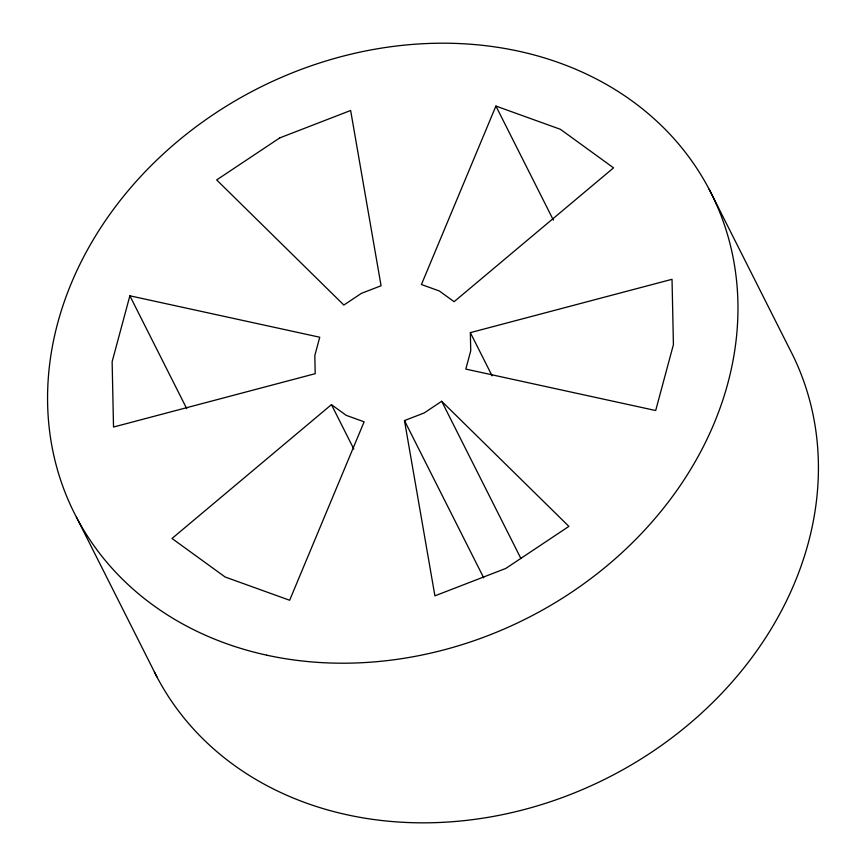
<?xml version="1.0" encoding="UTF-8"?>
<svg xmlns="http://www.w3.org/2000/svg" width="866" height="866" viewBox="0 0 866 866"><rect width="100%" height="100%" fill="white"/><g stroke="black" fill="none" stroke-linecap="round" stroke-linejoin="round"><path stroke-width="1.3" d="M129.868 295.804L112.136 361.707L113.522 427.035L315.202 373.679L314.823 355.536L319.749 337.231L129.868 295.804L186.731 408.655M495.915 106.063L421.428 284.524L439.354 290.987L454.098 301.693L613.55 167.852L560.443 129.326L495.915 106.063L553.374 220.116M331.451 404.639L172.009 538.479L225.106 576.994L289.645 600.257L364.131 421.807L346.205 415.344L331.451 404.639L353.826 449.064M441.692 401.283L424.156 412.963L404.476 420.573L434.905 595.84L505.755 568.453L568.897 526.387L441.692 401.283L520.931 558.548M470.346 332.641L672.027 279.296L673.423 344.614L655.681 410.527L465.811 369.1L470.736 350.784L470.346 332.641L492.126 375.866M709.124 189.189L789.576 348.857A356.337 297.146 -26.7 0 1 608.462 777.419A356.337 297.146 -26.7 0 1 154.451 672.081M404.476 420.573L483.715 577.849M76.424 517.143L156.876 676.811M279.805 137.878L216.662 179.933L343.856 305.048L361.393 293.358L381.072 285.758L350.643 110.491L279.805 137.878M266.717 655.172A356.337 297.146 -26.7 0 0 734.087 262.874A356.337 297.146 -26.7 0 0 177.53 141.439A356.337 297.146 -26.7 0 0 266.717 655.172"/></g></svg>
